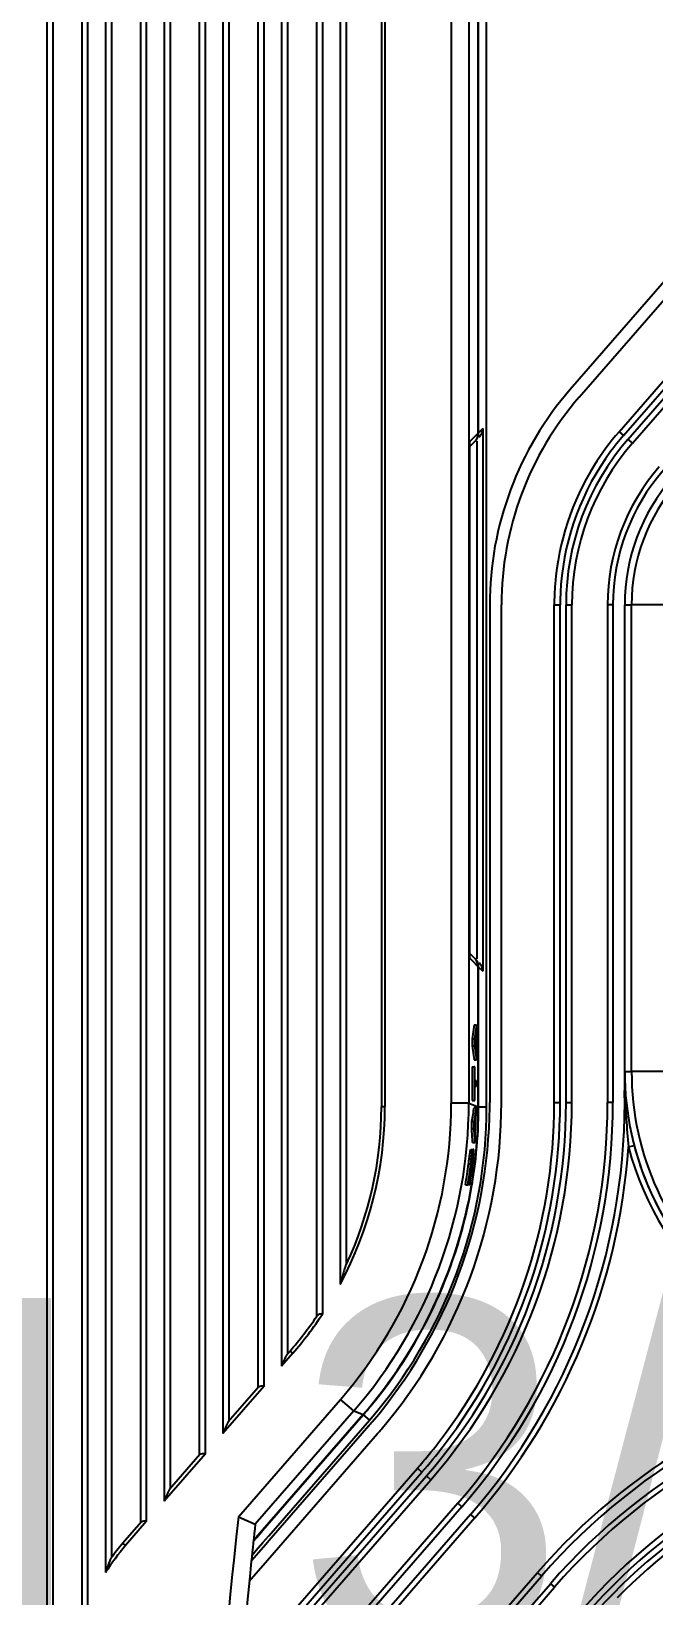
# Model space of a CAD drawing. Header units: millimetres. Extents: x -1070 to 42146, y 1440 to 12921.
# Drawn here: x 7016.2 to 7069.2, y 3316.5 to 3449.8 of the extents above; entities that cross this region are included whole.
import ezdxf

# ---------------------------------------------------------------- set-up
doc = ezdxf.new("R2010")
doc.units = ezdxf.units.MM
doc.layers.add('DIM', color=4, linetype='Continuous')
doc.styles.get("Standard").update_dxf_attribs({"font": 'arial.ttf'})
doc.dimstyles.new('ISO-200', dxfattribs={"dimtxt": 30, "dimasz": 25, "dimexe": 1.25, "dimexo": 5, "dimgap": 5, "dimtad": 1, "dimtoh": 1, "dimdec": 1, "dimdsep": 46, "dimtxsty": 'Standard', "dimcen": 2.5, "dimadec": 0, "dimazin": 0, "dimtfac": 1, "dimtdec": 1, "dimtmove": 0, "dimatfit": 3, "dimfxl": 1, "dimarcsym": 0})

# ---------------------------------------------------------------- blocks, each defined once
blk = doc.blocks.new('*D141')
at = {"layer": 'Defpoints', "color": 0, "transparency": 16777216}
for p in [(7169.27, 3297.92), (6819.27, 3257.83), (7169.27, 3257.83)]:
    blk.add_point(p, dxfattribs=at)
at = {"layer": 'DIM', "color": 0, "lineweight": -2, "transparency": 16777216}
for p, q in [((6819.27, 3262.83), (6819.27, 3299.17)), ((7169.27, 3262.83), (7169.27, 3299.17)), ((6844.27, 3297.92), (7144.27, 3297.92))]:
    blk.add_line(p, q, dxfattribs=at)
at = {"layer": 'DIM', "color": 0, "transparency": 16777216}
for points in [[(6844.27, 3302.09), (6844.27, 3293.75), (6819.27, 3297.92)], [(7144.27, 3302.09), (7144.27, 3293.75), (7169.27, 3297.92)]]:
    blk.add_solid(points, dxfattribs=at)
at = {"layer": 'DIM', "color": 0, "lineweight": -3, "transparency": 16777216, "insert": (6994.27, 3322.34), "char_height": 30, "attachment_point": 5}
blk.add_mtext('350 [1\'-1 3/4"]', dxfattribs=at)

msp = doc.modelspace()

# ---------------------------------------------------------------- linework, layer by layer
at = {"color": 7, "linetype": 'Continuous', "lineweight": -3}
for p, q in [((7017.525, 3477.826), (7017.525, 3057.826)), ((7018.025, 3477.826), (7018.025, 3057.826)), ((7020.525, 3057.826), (7020.525, 3477.826)), ((7021.025, 3057.826), (7021.025, 3477.826)), ((7022.525, 3477.826), (7022.525, 3318.447)), ((7023.025, 3477.826), (7023.025, 3319.726)), ((7025.525, 3322.752), (7025.525, 3477.826)), ((7026.025, 3322.822), (7026.025, 3477.826)), ((7027.525, 3477.826), (7027.525, 3324.548)), ((7028.025, 3477.826), (7028.025, 3325.58)), ((7030.525, 3328.504), (7030.525, 3477.826)), ((7031.025, 3328.574), (7031.025, 3477.826)), ((7032.525, 3477.826), (7032.525, 3330.299)), ((7033.025, 3477.826), (7033.025, 3331.332)), ((7035.525, 3334.256), (7035.525, 3477.826)), ((7036.025, 3334.326), (7036.025, 3477.826)), ((7037.525, 3477.826), (7037.525, 3336.051)), ((7038.025, 3477.826), (7038.025, 3337.084)), ((7040.525, 3340.357), (7040.525, 3477.826)), ((7041.025, 3340.503), (7041.025, 3477.826)), ((7042.525, 3477.826), (7042.525, 3343.017)), ((7043.025, 3477.826), (7043.025, 3344.682)), ((7046.025, 3477.826), (7046.025, 3358.148)), ((7046.325, 3477.826), (7046.325, 3358.148)), ((7051.97, 3477.826), (7051.97, 3358.449)), ((7053.47, 3477.826), (7053.47, 3358.449)), ((7054.275, 3415.569), (7054.275, 3452.473)), ((7054.302, 3415.597), (7054.302, 3452.473)), ((7054.99, 3415.222), (7054.99, 3452.473)), ((7085.11, 3445.742), (7062.119, 3419.293)), ((7062.874, 3418.637), (7085.865, 3445.086)), ((7066.27, 3415.685), (7089.261, 3442.133)), ((7066.647, 3415.357), (7089.639, 3441.805)), ((7067.025, 3415.029), (7090.016, 3441.477)), ((7067.402, 3414.701), (7090.393, 3441.149)), ((7053.55, 3414.845), (7053.802, 3415.096)), ((7053.802, 3415.096), (7054.275, 3415.569)), ((7054.157, 3414.888), (7054.157, 3414.154)), ((7054.661, 3415.955), (7054.302, 3415.597)), ((7054.661, 3415.955), (7054.661, 3415.222)), ((7054.661, 3415.222), (7054.661, 3414.888)), ((7054.661, 3414.888), (7054.661, 3370.763)), ((7054.99, 3414.888), (7054.99, 3415.222)), ((7054.99, 3370.763), (7054.99, 3414.888)), ((7066.27, 3415.685), (7066.647, 3415.357)), ((7067.025, 3415.029), (7067.402, 3414.701)), ((7053.551, 3414.811), (7053.55, 3414.845)), ((7053.55, 3414.811), (7053.55, 3414.845)), ((7053.55, 3370.841), (7053.55, 3414.811)), ((7053.551, 3414.43), (7053.981, 3414.86)), ((7053.551, 3370.841), (7053.551, 3414.811)), ((7054.157, 3414.154), (7054.157, 3371.498)), ((7055.251, 3400.924), (7055.251, 3370.43)), ((7056.251, 3358.504), (7056.251, 3400.924)), ((7060.751, 3358.504), (7060.751, 3400.924)), ((7060.751, 3400.924), (7061.251, 3400.924)), ((7061.251, 3358.504), (7061.251, 3400.924)), ((7061.751, 3358.504), (7061.751, 3400.924)), ((7061.751, 3400.924), (7062.251, 3400.924)), ((7062.251, 3358.504), (7062.251, 3400.924)), ((7065.751, 3400.924), (7065.293, 3400.924)), ((7065.293, 3400.924), (7065.293, 3358.504)), ((7065.751, 3400.924), (7065.751, 3358.504)), ((7066.751, 3361.163), (7066.751, 3400.924)), ((7066.751, 3400.924), (7067.337, 3400.924)), ((7071.165, 3400.924), (7067.337, 3400.924)), ((7067.337, 3361.163), (7067.337, 3400.924)), ((7053.981, 3370.791), (7053.551, 3371.221)), ((7054.157, 3371.498), (7054.157, 3370.763)), ((7053.551, 3370.841), (7053.55, 3370.807)), ((7053.55, 3370.807), (7053.55, 3370.841)), ((7053.802, 3370.556), (7053.55, 3370.807)), ((7054.275, 3370.083), (7053.802, 3370.556)), ((7054.275, 3358.148), (7054.275, 3370.083)), ((7054.302, 3358.157), (7054.302, 3370.055)), ((7054.302, 3370.055), (7054.661, 3369.697)), ((7054.661, 3370.763), (7054.661, 3370.43)), ((7054.661, 3370.43), (7054.661, 3369.697)), ((7054.99, 3370.43), (7054.99, 3370.763)), ((7054.99, 3358.157), (7054.99, 3370.43)), ((7055.251, 3370.43), (7055.251, 3358.504)), ((7053.925, 3365.148), (7053.768, 3363.948)), ((7053.925, 3365.148), (7054.125, 3365.148)), ((7054.125, 3365.148), (7053.968, 3363.948)), ((7053.982, 3363.648), (7054.072, 3364.323)), ((7054.072, 3364.323), (7054.072, 3362.973)), ((7054.085, 3364.398), (7054.125, 3364.698)), ((7054.085, 3362.898), (7054.085, 3364.398)), ((7054.125, 3364.698), (7054.125, 3365.148)), ((7053.768, 3363.948), (7053.768, 3363.348)), ((7053.768, 3363.948), (7053.968, 3363.948)), ((7053.768, 3363.348), (7053.968, 3363.348)), ((7053.768, 3363.348), (7053.925, 3362.148)), ((7053.968, 3363.948), (7053.968, 3363.348)), ((7053.968, 3363.348), (7054.125, 3362.148)), ((7054.072, 3362.973), (7053.982, 3363.648)), ((7054.125, 3362.598), (7054.085, 3362.898)), ((7053.768, 3361.548), (7053.968, 3361.548)), ((7053.768, 3361.548), (7053.768, 3358.698)), ((7053.925, 3362.148), (7054.125, 3362.148)), ((7053.985, 3361.548), (7053.968, 3361.548)), ((7053.968, 3361.548), (7053.968, 3358.698)), ((7053.985, 3360.348), (7053.985, 3361.548)), ((7054.125, 3362.148), (7054.125, 3362.598)), ((7054.125, 3360.348), (7053.985, 3360.348)), ((7054.125, 3359.898), (7054.125, 3360.348)), ((7066.751, 3359.52), (7066.751, 3361.163)), ((7066.751, 3361.163), (7067.337, 3361.163)), ((7071.165, 3361.163), (7067.337, 3361.163)), ((7053.985, 3358.698), (7053.985, 3359.898)), ((7053.985, 3359.898), (7054.125, 3359.898)), ((7046.325, 3358.148), (7046.025, 3358.148)), ((7053.47, 3358.449), (7051.97, 3358.449)), ((7053.47, 3358.449), (7054.275, 3358.148)), ((7053.768, 3358.698), (7053.968, 3358.698)), ((7053.925, 3358.098), (7054.125, 3358.098)), ((7053.968, 3358.698), (7053.985, 3358.698)), ((7054.302, 3358.157), (7054.99, 3358.157)), ((7060.751, 3358.504), (7061.251, 3358.504)), ((7061.751, 3358.504), (7062.251, 3358.504)), ((7065.751, 3358.504), (7065.293, 3358.504)), ((7053.716, 3356.298), (7053.917, 3356.298)), ((7053.742, 3356.898), (7053.943, 3356.898)), ((7053.799, 3355.098), (7053.999, 3355.098)), ((7053.499, 3353.673), (7053.7, 3353.673)), ((7053.54, 3353.973), (7053.741, 3353.973)), ((7053.585, 3354.273), (7053.786, 3354.273)), ((7053.614, 3354.423), (7053.815, 3354.423)), ((7053.639, 3354.498), (7053.84, 3354.498)), ((7053.712, 3353.598), (7053.827, 3353.598)), ((7053.745, 3353.823), (7053.846, 3353.823)), ((7053.772, 3353.973), (7053.852, 3353.973)), ((7053.846, 3354.048), (7053.794, 3354.048)), ((7053.892, 3354.498), (7053.84, 3354.498)), ((7053.852, 3353.981), (7053.852, 3353.973)), ((7053.901, 3354.431), (7053.902, 3354.423)), ((7067.077, 3354.726), (7067.56, 3354.853)), ((7053.449, 3353.298), (7053.651, 3353.298)), ((7053.672, 3353.298), (7053.795, 3353.298)), ((7053.179, 3351.498), (7053.382, 3351.498)), ((7053.549, 3351.498), (7053.382, 3351.498)), ((7053.602, 3351.948), (7053.478, 3351.948)), ((7040.525, 3340.296), (7040.525, 3340.357)), ((7038.469, 3337.138), (7037.525, 3336.051)), ((7038.243, 3337.334), (7037.983, 3337.036)), ((7038.469, 3337.138), (7038.243, 3337.334)), ((7036.025, 3334.326), (7032.525, 3330.299)), ((7035.566, 3334.256), (7032.983, 3331.284)), ((7035.525, 3334.208), (7035.525, 3334.256)), ((7033.842, 3323.209), (7042.533, 3333.206)), ((7043.664, 3332.223), (7035.281, 3322.579)), ((7043.664, 3332.223), (7042.533, 3333.206)), ((7043.664, 3332.223), (7044.469, 3331.922)), ((7044.469, 3331.922), (7035.135, 3321.185)), ((7035.909, 3322.032), (7044.484, 3331.897)), ((7036.428, 3321.581), (7045.003, 3331.445)), ((7044.949, 3330.95), (7036.642, 3321.394)), ((7044.484, 3331.897), (7045.003, 3331.445)), ((7036.33, 3319.51), (7045.703, 3330.294)), ((7031.025, 3328.574), (7027.525, 3324.548)), ((7030.566, 3328.504), (7027.983, 3325.532)), ((7030.525, 3328.456), (7030.525, 3328.504)), ((7033.996, 3309.205), (7049.477, 3327.013)), ((7034.067, 3310.048), (7049.1, 3327.341)), ((7049.1, 3327.341), (7049.477, 3327.013)), ((7033.855, 3307.518), (7050.232, 3326.357)), ((7033.926, 3308.362), (7049.854, 3326.685)), ((7049.854, 3326.685), (7050.232, 3326.357)), ((7052.527, 3324.362), (7034.132, 3303.2)), ((7052.873, 3324.061), (7052.527, 3324.362)), ((7033.842, 3323.209), (7035.281, 3322.579)), ((7052.873, 3324.061), (7034.478, 3302.9)), ((7053.628, 3323.405), (7035.232, 3302.243)), ((7053.974, 3323.104), (7035.578, 3301.943)), ((7053.974, 3323.104), (7053.628, 3323.405)), ((7025.566, 3322.752), (7024, 3320.95)), ((7026.025, 3322.822), (7024.226, 3320.753)), ((7025.525, 3322.704), (7025.525, 3322.752)), ((7035.403, 3321.451), (7035.909, 3322.032)), ((7035.922, 3320.999), (7036.428, 3321.581)), ((7024.226, 3320.753), (7024, 3320.95)), ((7035.005, 3319.944), (7035.361, 3320.353)), ((7035.13, 3321.136), (7035.403, 3321.451)), ((7035.361, 3320.353), (7035.922, 3320.999)), ((7036.137, 3320.813), (7035.575, 3320.166)), ((7036.642, 3321.394), (7036.137, 3320.813)), ((7034.772, 3317.718), (7036.33, 3319.51)), ((7035.575, 3320.166), (7034.953, 3319.451)), ((7040.924, 3297.296), (7059.32, 3318.457)), ((7041.27, 3296.995), (7059.665, 3318.156)), ((7059.32, 3318.457), (7059.665, 3318.156)), ((7042.025, 3296.339), (7060.42, 3317.5)), ((7042.371, 3296.038), (7060.766, 3317.2)), ((7060.42, 3317.5), (7060.766, 3317.2))]:
    msp.add_line(p, q, dxfattribs=at)
for centre, radius, start, end in [((7083.251, 3400.924), 28, 139, 180), ((7083.251, 3400.924), 27, 139, 180), ((7053.571, 3415.992), 1.09, 315.06713, 358.02919), ((7083.251, 3400.924), 21.5, 139, 180), ((7083.251, 3400.924), 22.5, 139, 148.12423), ((7083.251, 3400.924), 22, 139, 143.55557), ((7083.251, 3400.924), 22, 143.55557, 175.44446), ((7083.251, 3400.924), 21, 139, 180), ((7083.251, 3400.924), 22.5, 148.12423, 175.4116), ((7083.251, 3400.924), 17.958, 139, 180), ((7083.251, 3400.924), 17.5, 139, 180), ((7083.251, 3400.924), 16.5, 139, 180), ((7083.251, 3400.924), 15.914, 139, 180), ((7083.251, 3400.924), 22.5, 175.4116, 180), ((7083.251, 3400.924), 22, 175.44446, 180), ((7053.571, 3369.66), 1.09, 1.97081, 44.93287), ((7091.751, 3361.163), 25, 180, 278), ((7091.751, 3361.163), 25, 180, 183.66097), ((7091.751, 3361.163), 25, 180, 278), ((7091.751, 3361.163), 24.414, 180, 278), ((7091.751, 3361.163), 24.414, 180, 278), ((7013.251, 3358.504), 53.5, 0, 1.11488), ((7014.3, 3358.148), 32.025, 331.80454, 0.00069), ((7013.495, 3358.449), 38.475, 318.99913, 0.00087), ((7014.302, 3358.148), 31.722, 334.88465, 0.00136), ((7013.494, 3358.449), 39.976, 319.00018, 359.99982), ((7014.275, 3358.157), 40.716, 319, 0), ((7013.251, 3358.504), 42, 319.60193, 359.48587), ((7013.251, 3358.504), 43, 319.60067, 0), ((7013.251, 3358.504), 48.5, 319, 0), ((7013.251, 3358.504), 49, 319, 0), ((7013.251, 3358.504), 47.5, 322.41991, 0), ((7013.251, 3358.504), 48, 322.41667, 0), ((7013.251, 3358.504), 52.042, 319, 0), ((7013.251, 3358.504), 52.5, 319, 0), ((7013.251, 3358.504), 53.5, 319, 0), ((7014.275, 3358.157), 40.028, 358.56542, 0), ((7013.251, 3358.504), 42, 359.48587, 0), ((7091.751, 3361.163), 25, 187.4012, 190.90091), ((7014.275, 3358.157), 40.028, 352.9889, 358.56542), ((7091.751, 3361.163), 25, 190.90091, 194.52864), ((7013.251, 3358.504), 53.958, 319, 355.98531), ((7091.751, 3361.163), 25.5, 194.62169, 263.37831), ((7091.751, 3361.163), 25, 194.62169, 198.02905), ((7014.275, 3358.157), 40.028, 350.85067, 352.9889), ((7091.751, 3361.163), 25, 198.02905, 198.75924), ((7091.751, 3361.163), 25, 198.75924, 259.24086), ((7014.275, 3358.157), 40.028, 320.43458, 350.36706), ((7014.275, 3358.157), 40.028, 350.36706, 350.85067), ((7014.329, 3358.131), 31.691, 334.71077, 334.89146), ((7014.288, 3358.154), 31.738, 319.00487, 325.75895), ((7014.26, 3358.176), 32.073, 319.00857, 326.5626), ((7014.236, 3358.192), 31.802, 325.75601, 325.8888), ((7100.042, 3283.057), 53.958, 102.01469, 139), ((7100.042, 3283.057), 53.5, 98, 139), ((7100.042, 3283.057), 52.5, 98, 139), ((7100.042, 3283.057), 52.5, 98, 139), ((7100.042, 3283.057), 52.042, 98, 139), ((7100.042, 3283.057), 52.042, 98, 139), ((7014.275, 3358.157), 40.028, 319, 320.43458), ((7013.251, 3358.504), 42, 319, 319.60193), ((7100.042, 3283.057), 49, 98, 139), ((7100.042, 3283.057), 49, 98, 139), ((7100.042, 3283.057), 48.5, 98, 139), ((7100.042, 3283.057), 48.5, 98, 139), ((7013.251, 3358.504), 43, 319, 319.60067), ((7013.251, 3358.504), 47.5, 319, 322.41991), ((7100.042, 3283.057), 48, 98, 135.58333), ((7100.042, 3283.057), 48, 98, 135.58333), ((7100.042, 3283.057), 47.5, 101.41991, 135.58001), ((7013.251, 3358.504), 48, 319, 322.41667), ((7100.042, 3283.057), 43, 98, 139), ((7100.042, 3283.057), 43, 98, 139), ((7100.042, 3283.057), 42, 98, 139), ((7100.042, 3283.057), 42, 98, 139), ((7532.275, 3267.826), 501.5, 173.65958, 186.34042), ((7532.275, 3267.826), 500, 173.71337, 174.07871), ((7037.792, 3308.963), 17.973, 139.00737, 148.15299), ((7037.768, 3308.981), 18.243, 138.9997, 144.13916), ((7532.275, 3267.826), 500, 174.07871, 185.92127), ((7100.042, 3283.057), 48, 135.58333, 139)]:
    msp.add_arc(centre, radius, start, end, dxfattribs=at)
for centre, major_axis, ratio, start_param, end_param in [((7053.274, 3415.567), (0.708, 0.708), 0.9987828, -1.5707963, -1.5313431), ((7053.274, 3415.567), (0.708, 0.708), 0.9987828, -1.5313431, -0.7847892), ((7053.302, 3415.595), (0.708, 0.708), 0.9987828, -1.5707963, -1.1338263), ((7053.302, 3415.595), (0.708, 0.708), 0.9987828, -1.1338263, -0.7847892), ((7053.274, 3370.084), (-0.708, 0.708), 0.9987828, -2.3041871, -1.5707963), ((7053.302, 3370.056), (-0.708, 0.708), 0.9987828, -2.3568035, -1.5707963), ((7053.274, 3370.084), (0.708, -0.708), 0.9987828, 0.7847892, 0.8374055), ((7013.926, 3358.288), (35.157, 22.647), 0.8727412, -0.6723007, -0.6408265), ((7013.926, 3358.288), (35.333, 22.761), 0.8727412, -0.658201, -0.6547212), ((7013.926, 3358.288), (35.333, 22.761), 0.8727412, -0.6547212, -0.6512413), ((7013.926, 3358.288), (35.333, 22.761), 0.8727412, -0.6512413, -0.6408017), ((7013.984, 3358.266), (35.38, 22.76), 0.870277, -0.6605412, -0.6527044), ((7013.901, 3358.297), (37.68, -14.088), 0.9993058, 0.3418694, 0.3530632), ((7014.25, 3358.167), (37.493, -14.018), 0.9993058, 0.3358758, 0.3575647), ((7014.25, 3358.167), (37.493, -14.018), 0.9993058, 0.1898524, 0.3358758), ((7013.744, 3358.356), (37.493, -14.018), 0.9993058, 0.3065508, 0.3215642), ((7013.46, 3358.462), (-26.407, 35.297), 0.8663743, -2.225957, -2.1973655), ((7013.744, 3358.356), (37.68, -14.088), 0.9993058, 0.3068071, 0.3217456), ((7013.46, 3358.462), (-26.54, 35.473), 0.8663743, -2.2034335, -2.1971092), ((7013.926, 3358.288), (35.333, 22.761), 0.8727412, -0.6721192, -0.6651602), ((7013.98, 3358.267), (35.38, 22.76), 0.8702769, -0.6801718, -0.6684122), ((7013.51, 3358.443), (-26.62, 35.53), 0.8636743, -2.1993857, -2.1887372), ((7013.926, 3358.288), (35.333, 22.761), 0.8727412, -0.6651602, -0.6616807), ((7013.847, 3358.317), (37.68, -14.088), 0.9993058, 0.2984305, 0.3320421), ((7013.926, 3358.288), (35.333, 22.761), 0.8727412, -0.6616807, -0.658201), ((7013.861, 3358.312), (37.68, -14.088), 0.9993058, 0.3008359, 0.3132845), ((7013.98, 3358.267), (35.38, 22.76), 0.8702769, -0.6684122, -0.6625318), ((7013.861, 3358.312), (37.68, -14.088), 0.9993058, 0.3132845, 0.3174342), ((7013.861, 3358.312), (37.68, -14.088), 0.9993058, 0.3174342, 0.3298829), ((7013.861, 3358.312), (37.68, -14.088), 0.9993058, 0.3298829, 0.3340326), ((7013.46, 3358.462), (-26.54, 35.473), 0.8663743, -2.2065952, -2.2034335), ((7013.46, 3358.462), (-26.54, 35.473), 0.8663743, -2.2097565, -2.2065952), ((7013.46, 3358.462), (-26.54, 35.473), 0.8663743, -2.2129175, -2.2097565), ((7013.46, 3358.462), (-26.54, 35.473), 0.8663743, -2.2160782, -2.2129175), ((7013.46, 3358.462), (-26.54, 35.473), 0.8663743, -2.2255579, -2.2160782), ((7013.51, 3358.443), (-26.62, 35.53), 0.8636743, -2.2047087, -2.1993857), ((7013.901, 3358.297), (37.68, -14.088), 0.9993058, 0.2783584, 0.2895823), ((7013.861, 3358.312), (37.68, -14.088), 0.9993058, 0.2966862, 0.3008359), ((7013.514, 3358.442), (-26.62, 35.53), 0.8636743, -2.2135569, -2.206453), ((7013.789, 3358.339), (33.804, 21.632), 0.9907634, -0.7002578, -0.6907818), ((7013.851, 3358.316), (33.566, 22.336), 0.9768167, -0.7153148, -0.707704), ((7013.946, 3358.28), (33.791, 22.555), 0.9541404, -0.7201433, -0.712476), ((7014.119, 3358.216), (34.472, 22.643), 0.9108874, -0.7267758, -0.7228816), ((7014.587, 3358.041), (36.687, 22.587), 0.7962617, -0.7563122, -0.7542715), ((7013.789, 3358.339), (33.973, 21.74), 0.9907634, -0.6996236, -0.6901955), ((7013.82, 3358.327), (33.855, 21.98), 0.9884226, -0.7071242, -0.6995747), ((7013.851, 3358.316), (33.734, 22.447), 0.9768167, -0.7147285, -0.7071561), ((7013.907, 3358.295), (33.783, 22.56), 0.9691781, -0.7217359, -0.7160391), ((7013.946, 3358.28), (33.96, 22.668), 0.9541404, -0.7195954, -0.7119666), ((7014.069, 3358.234), (34.289, 22.732), 0.9321716, -0.7309119, -0.727064), ((7014.514, 3358.068), (36.124, 22.737), 0.8321252, -0.756447, -0.7544455), ((7014.119, 3358.216), (34.645, 22.756), 0.9108874, -0.7262665, -0.7223919), ((7013.825, 3358.326), (-24.085, 32.615), 0.9878936, -2.3259116, -2.3184258), ((7014.587, 3358.041), (36.87, 22.7), 0.7962617, -0.7558224, -0.7537919), ((7013.856, 3358.314), (-24.239, 32.419), 0.9902512, -2.3327914, -2.3234276), ((7013.736, 3358.359), (-24.016, 33.347), 0.9683655, -2.297152, -2.2915811), ((7013.032, 3358.622), (-27.95, 36.45), 0.8212535, -2.2407563, -2.2391997), ((7013.563, 3358.423), (-24.81, 34.174), 0.930058, -2.2764997, -2.2728399), ((7013.794, 3358.337), (-23.935, 33.131), 0.9761482, -2.3003165, -2.2928703), ((7013.695, 3358.374), (-24.291, 33.701), 0.9529205, -2.2805014, -2.2796819), ((7013.695, 3358.374), (-24.291, 33.701), 0.9529205, -2.2796819, -2.2731237), ((7012.919, 3358.664), (-29.368, 37.396), 0.7802952, -2.2172393, -2.2157122), ((7013.506, 3358.445), (-25.383, 34.627), 0.9075626, -2.2583206, -2.2546963), ((7013.744, 3358.356), (37.493, -14.018), 0.9993058, 0.1857327, 0.2312406), ((7013.744, 3358.356), (37.68, -14.088), 0.9993058, 0.1865983, 0.2318747), ((7013.764, 3358.348), (37.68, -14.088), 0.9993058, 0.198136, 0.2320627), ((7013.881, 3358.305), (37.68, -14.088), 0.9993058, 0.1992382, 0.2331596), ((7013.901, 3358.297), (37.68, -14.088), 0.9993058, 0.1981406, 0.2333476), ((7014.25, 3358.167), (37.493, -14.018), 0.9993058, -0.3575647, 0.1898524), ((7013.901, 3358.297), (37.68, -14.088), 0.9993058, 0.1880813, 0.1981406)]:
    msp.add_ellipse(centre, major_axis=major_axis, ratio=ratio, start_param=start_param, end_param=end_param, dxfattribs=at)
for points, knots in [([(7066.746, 3359.545), (7066.762, 3359.143), (7066.809, 3358.34), (7066.9, 3356.732), (7066.999, 3355.528), (7067.077, 3354.726)], [0, 0, 0, 0, 0.2498307, 0.4996124, 1, 1, 1, 1]), ([(7042.983, 3344.593), (7042.971, 3344.567), (7042.95, 3344.509), (7042.91, 3344.388), (7042.863, 3344.226), (7042.807, 3344.029), (7042.733, 3343.76), (7042.639, 3343.423), (7042.563, 3343.152), (7042.525, 3343.017)], [0, 0, 0, 0, 0.0525934, 0.1111641, 0.2338968, 0.3596114, 0.4866807, 0.7427813, 1, 1, 1, 1]), ([(7041.025, 3340.503), (7040.975, 3340.497), (7040.881, 3340.487), (7040.722, 3340.462), (7040.605, 3340.414), (7040.566, 3340.357)], [0, 0, 0, 0, 0.3031709, 0.5803363, 1, 1, 1, 1]), ([(7037.983, 3337.036), (7037.96, 3337.009), (7037.922, 3336.939), (7037.867, 3336.829), (7037.81, 3336.706), (7037.733, 3336.535), (7037.638, 3336.316), (7037.563, 3336.14), (7037.525, 3336.051)], [0, 0, 0, 0, 0.0972509, 0.2157969, 0.3416052, 0.4708272, 0.7341081, 1, 1, 1, 1]), ([(7036.025, 3334.326), (7035.932, 3334.329), (7035.782, 3334.336), (7035.608, 3334.304), (7035.566, 3334.256)], [0, 0, 0, 0, 0.5901416, 1, 1, 1, 1]), ([(7032.983, 3331.284), (7032.96, 3331.257), (7032.922, 3331.187), (7032.867, 3331.077), (7032.81, 3330.954), (7032.733, 3330.783), (7032.638, 3330.564), (7032.563, 3330.388), (7032.525, 3330.299)], [0, 0, 0, 0, 0.0972509, 0.2157969, 0.3416052, 0.4708272, 0.7341081, 1, 1, 1, 1]), ([(7031.025, 3328.574), (7030.932, 3328.577), (7030.782, 3328.585), (7030.608, 3328.552), (7030.566, 3328.504)], [0, 0, 0, 0, 0.5901416, 1, 1, 1, 1]), ([(7027.983, 3325.532), (7027.96, 3325.505), (7027.922, 3325.436), (7027.867, 3325.325), (7027.81, 3325.202), (7027.733, 3325.031), (7027.638, 3324.812), (7027.563, 3324.636), (7027.525, 3324.548)], [0, 0, 0, 0, 0.0972509, 0.2157969, 0.3416052, 0.4708272, 0.7341081, 1, 1, 1, 1]), ([(7026.025, 3322.822), (7025.932, 3322.825), (7025.782, 3322.833), (7025.608, 3322.801), (7025.566, 3322.752)], [0, 0, 0, 0, 0.5901416, 1, 1, 1, 1]), ([(7035.281, 3322.579), (7035.281, 3322.579), (7035.281, 3322.578), (7035.281, 3322.578), (7035.281, 3322.577)], [0, 0, 0, 0, 0.415713, 1, 1, 1, 1]), ([(7022.983, 3319.668), (7022.971, 3319.652), (7022.95, 3319.612), (7022.909, 3319.524), (7022.859, 3319.402), (7022.8, 3319.25), (7022.724, 3319.039), (7022.631, 3318.771), (7022.56, 3318.555), (7022.525, 3318.447)], [0, 0, 0, 0, 0.046907, 0.1024475, 0.223232, 0.3493974, 0.4779371, 0.7381783, 1, 1, 1, 1])]:
    msp.add_open_spline(points, degree=3, knots=knots, dxfattribs=at)

# ---------------------------------------------------------------- dimensions: what is measured, and where the dimension line sits
at = {"layer": 'DIM', "color": 7, "lineweight": -3}
dim = msp.add_linear_dim(base=(7169.275, 3297.919), p1=(6819.275, 3257.826), p2=(7169.275, 3257.826), dimstyle='ISO-200', dxfattribs=at)
dim.commit()
dim.dimension.update_dxf_attribs({"geometry": '*D141', "text_midpoint": (6994.275, 3322.339)})

doc.saveas('drawing.dxf')
